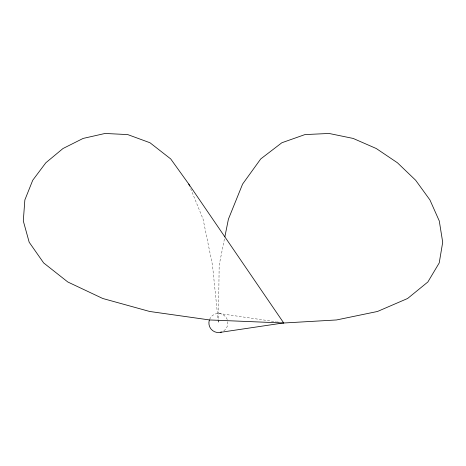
<?xml version="1.0" encoding="UTF-8"?>
<svg xmlns="http://www.w3.org/2000/svg" width="466" height="466" viewBox="0 0 466 466"><rect width="100%" height="100%" fill="white"/><g stroke="black" fill="none" stroke-linecap="round" stroke-linejoin="round"><path stroke-width="0.35" stroke-dasharray="2.33 1.75" d="M224.426 238.988L219.171 265.166L218.385 323.002L212.49 265.166L203.089 219.183L190.676 188.724M218.938 313.467L275.843 321.756M276.565 321.86L278.726 322.175M209.584 319.414A9.553 9.501 -90 0 1 227.688 321.068M227.792 321.686A9.553 9.501 -90 0 1 223.721 330.907"/><path stroke-width="0.7" d="M224.857 236.868L228.404 219.183L242.588 184.093L260.733 158.935L281.848 142.753L304.945 134.587L329.043 133.462L353.152 138.431L376.283 148.526L397.446 162.785L415.655 180.249L429.932 199.955L439.275 220.942L442.7 242.25L439.222 262.923L427.858 281.988L407.616 298.49L377.507 311.469L336.539 319.956L283.736 323.002L209.607 319.956L149.65 311.469L102.753 298.49L67.797 281.988L43.647 262.923L29.189 242.25L23.3 220.942L24.855 199.955L32.736 180.249L45.819 162.785L62.986 148.526L83.105 138.431L105.06 133.462L127.725 134.587L149.988 142.753L170.713 158.935L188.788 184.093L283.736 323.002M283.765 322.909L220.307 332.357M188.788 184.093L189.598 186.08M221.507 332.025A9.553 9.501 -90 0 1 209.368 320.002"/></g></svg>
